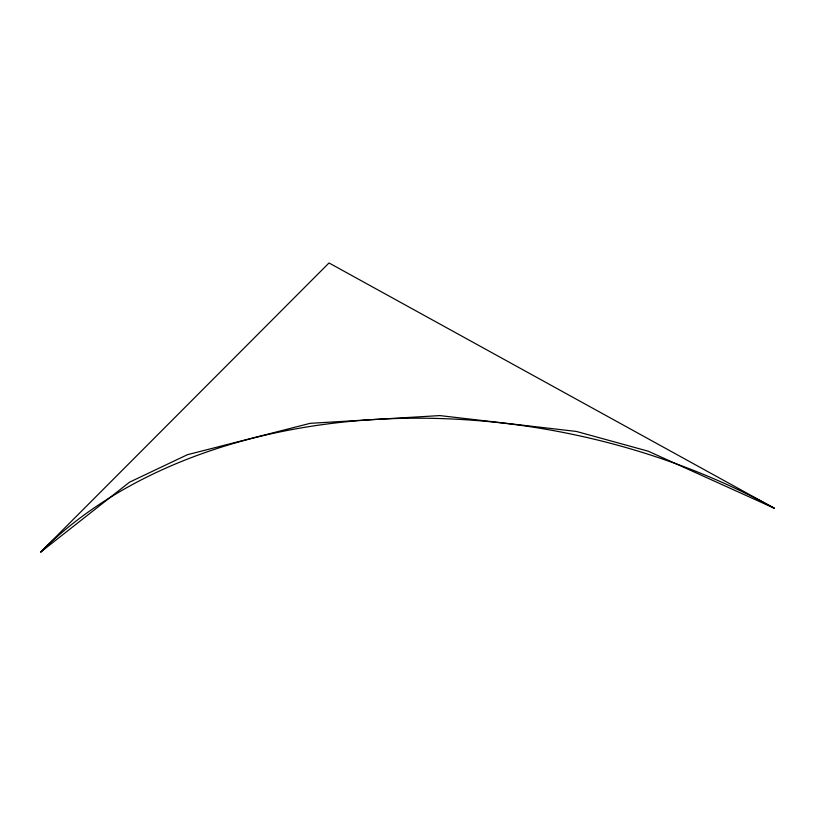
<?xml version="1.0" encoding="UTF-8"?>
<svg xmlns="http://www.w3.org/2000/svg" width="815" height="815" viewBox="0 0 815 815"><rect width="100%" height="100%" fill="white"/><g stroke="black" fill="none" stroke-linecap="round" stroke-linejoin="round"><path stroke-width="1.22" d="M40.75 552.04L329.015 262.96L774.25 508.214A534.823 372.852 10.3 0 0 40.75 552.04L129.534 482.185L187.43 454.699L310.158 423.331L439.825 415.589L576.429 431.451L648.2 451.194L774.25 508.214"/></g></svg>
